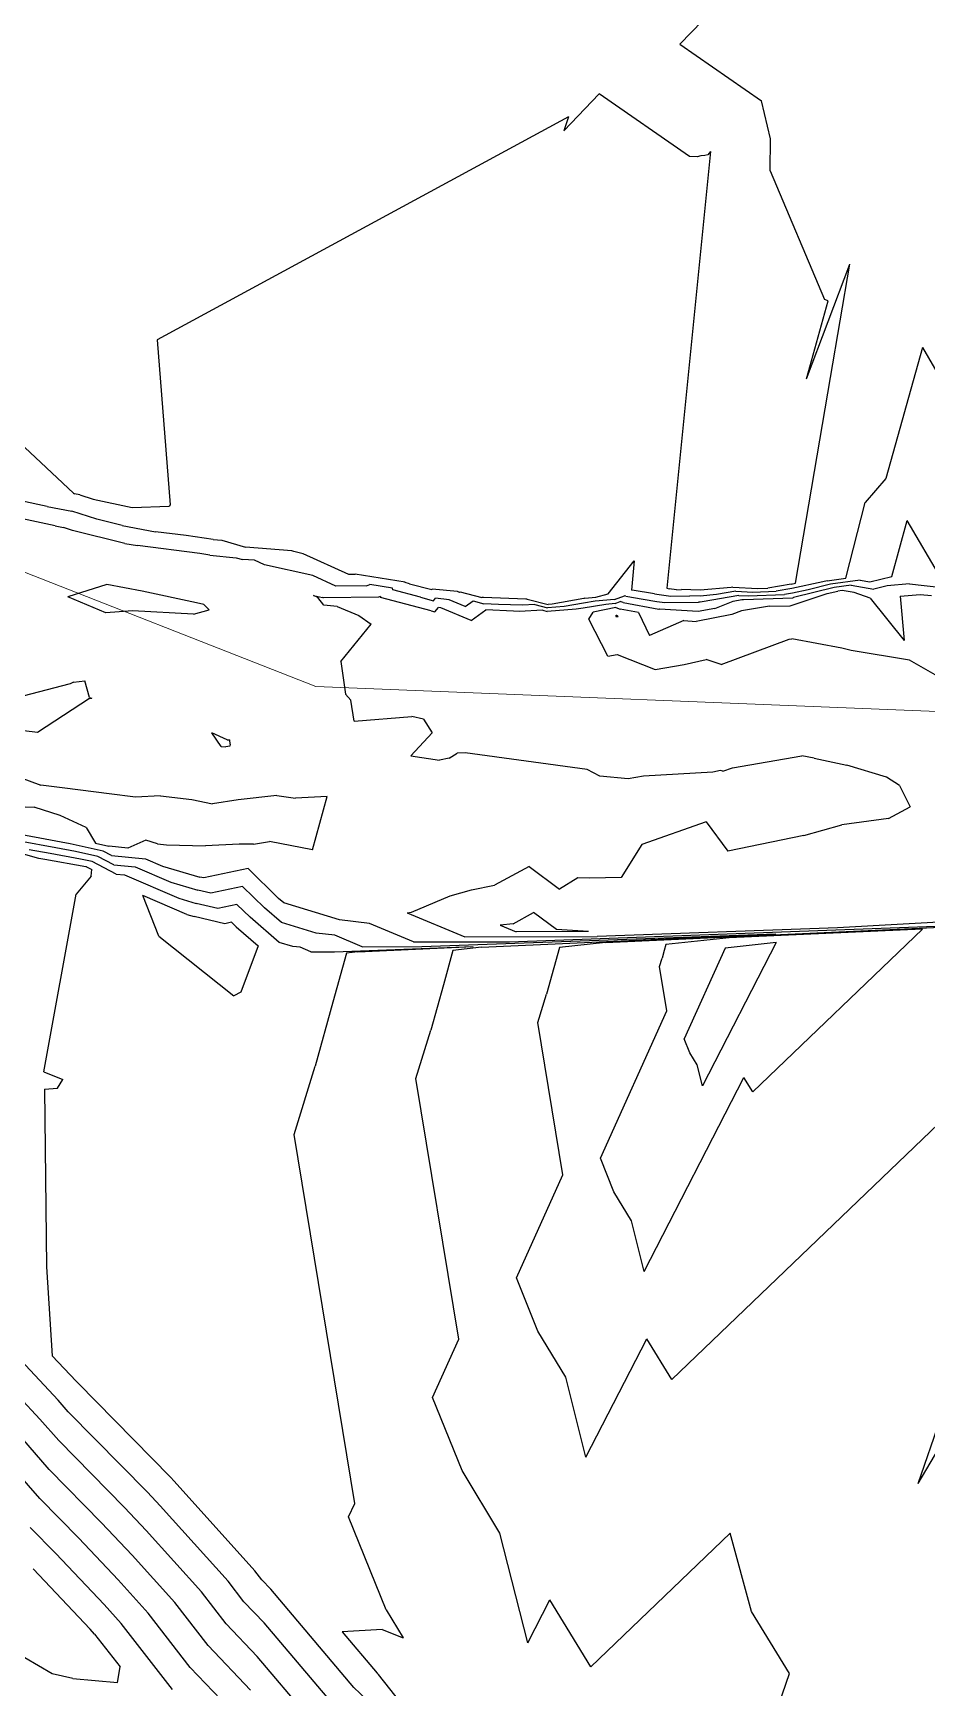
# Model space of a CAD drawing. Header units: metres. Extents: x -1120501 to 1198934, y -4928884 to 66998.
# Drawn here: x 221.1 to 303.9, y -792.5 to -639.2 of the extents above; entities that cross this region are included whole.
import ezdxf

# ---------------------------------------------------------------- set-up
doc = ezdxf.new("R2010")
doc.units = ezdxf.units.M
doc.layers.add('CL', color=5, linetype='Continuous')
doc.layers.add('SURF2CONTOURS', color=7, linetype='Continuous', lineweight=0)

msp = doc.modelspace()

# ---------------------------------------------------------------- linework, layer by layer
at = {"color": 7, "lineweight": 0}
msp.add_circle((-684.64, 190.5), 66807.04, dxfattribs=at)
at = {"layer": 'CL', "linetype": 'Continuous', "lineweight": 0}
msp.add_lwpolyline([(-1067.58, 367.8), (-1082.93, 319.26), (-1104.11, 221.68), (-1108.39, 149.1), (-1119.85, 75.24), (-1093.53, -4.65), (-914.22, -147.32), (-825.87, -265.54), (-744.42, -314.86), (-442.72, -367.63), (-277.08, -412.37), (-43.5, -540.29), (86.31, -636.55), (247.28, -699.7), (413.51, -706.37), (555.05, -769.61), (597.29, -868.97), (635.37, -929.41), (778.63, -1023.65), (803.38, -1108.38), (824.32, -1155.97), (872.87, -1163.59)], dxfattribs=at)
at = {"layer": 'SURF2CONTOURS', "color": 2, "linetype": 'Continuous', "lineweight": -3}
for p, q in [((280.98, -640.2, 243.5), (295.05, -625.62, 243.5)), ((280.98, -640.2, 243.5), (288.56, -645.45, 243.5)), ((273.52, -644.8, 243.5), (270.25, -648.22, 243.5)), ((281.9, -650.6, 243.5), (273.52, -644.8, 243.5)), ((289.4, -648.95, 243.5), (288.56, -645.45, 243.5)), ((270.68, -646.91, 243.5), (232.59, -667.58, 243.5)), ((270.68, -646.91, 243.5), (270.25, -648.22, 243.5)), ((289.35, -651.92, 243.5), (289.4, -648.95, 243.5)), ((283.84, -650.12, 243.5), (279.79, -690.59, 243.5)), ((282.58, -650.64, 243.5), (281.9, -650.6, 243.5)), ((282.95, -650.52, 243.5), (282.58, -650.64, 243.5)), ((283.3, -650.49, 243.5), (282.95, -650.52, 243.5)), ((283.58, -650.45, 243.5), (283.3, -650.49, 243.5)), ((283.84, -650.12, 243.5), (283.58, -650.45, 243.5)), ((289.35, -651.92, 243.5), (294.39, -663.84, 243.5)), ((292.72, -671.2, 243.5), (296.72, -660.58, 243.5)), ((294.95, -671.08, 243.5), (296.72, -660.58, 243.5)), ((292.72, -671.2, 243.5), (294.73, -663.95, 243.5)), ((294.73, -663.95, 243.5), (294.39, -663.84, 243.5)), ((232.59, -667.58, 243.5), (233.8, -682.85, 243.5)), ((291.7, -690.11, 243.5), (294.95, -671.08, 243.5)), ((224.84, -681.79, 243.5), (217.1, -674.52, 243.5)), ((224.84, -681.79, 243.5), (224.95, -681.85, 243.5)), ((225.44, -681.94, 243.5), (224.95, -681.85, 243.5)), ((225.44, -681.94, 243.5), (226.66, -682.33, 243.5)), ((223.13, -684.81, 242.5), (217.73, -683.66, 242.5)), ((226.66, -682.33, 243.5), (230.26, -683.11, 243.5)), ((230.26, -683.11, 243.5), (233.71, -682.97, 243.5)), ((233.8, -682.85, 243.5), (233.71, -682.97, 243.5)), ((223.13, -684.81, 242.5), (223.93, -684.97, 242.5)), ((224.75, -685.23, 242.5), (223.93, -684.97, 242.5)), ((300.61, -689.5, 242.5), (302.05, -684.3, 242.5)), ((305.15, -689.62, 242.5), (302.05, -684.3, 242.5)), ((229.61, -686.43, 242.5), (224.75, -685.23, 242.5)), ((229.61, -686.43, 242.5), (230.77, -686.64, 242.5)), ((236.53, -687.38, 242.5), (230.77, -686.64, 242.5)), ((237.48, -687.51, 242.5), (236.53, -687.38, 242.5)), ((237.48, -687.51, 242.5), (239.92, -687.76, 242.5)), ((239.92, -687.76, 242.5), (240.49, -687.92, 242.5)), ((241.59, -688, 242.5), (240.49, -687.92, 242.5)), ((242.54, -688.43, 242.5), (241.59, -688, 242.5)), ((247.01, -689.42, 242.5), (242.54, -688.43, 242.5)), ((249.15, -690.4, 242.5), (247.01, -689.42, 242.5)), ((298.6, -689.98, 242.5), (300.61, -689.5, 242.5)), ((227.92, -690.23, 242.5), (224.32, -691.39, 242.5)), ((231.19, -690.87, 242.5), (227.92, -690.23, 242.5)), ((236.23, -691.93, 242.5), (231.19, -690.87, 242.5)), ((251.99, -690.37, 242.5), (249.15, -690.4, 242.5)), ((251.99, -690.37, 242.5), (252.28, -690.24, 242.5)), ((254.39, -690.57, 242.5), (252.28, -690.24, 242.5)), ((254.41, -690.75, 242.5), (254.39, -690.57, 242.5)), ((256.96, -691.43, 242.5), (254.41, -690.75, 242.5)), ((274.95, -691.62, 242.5), (275.88, -691.28, 242.5)), ((276, -691.32, 242.5), (275.88, -691.28, 242.5)), ((276, -691.32, 242.5), (277.61, -691.61, 242.5)), ((279.79, -690.59, 243.5), (280, -690.63, 243.5)), ((280.69, -690.73, 243.5), (280, -690.63, 243.5)), ((280.69, -690.73, 243.5), (281.13, -690.72, 243.5)), ((282.88, -690.76, 243.5), (281.13, -690.72, 243.5)), ((285.74, -690.51, 243.5), (282.88, -690.76, 243.5)), ((286.45, -691.25, 242.5), (283.06, -691.85, 242.5)), ((285.91, -690.48, 243.5), (285.74, -690.51, 243.5)), ((285.91, -690.48, 243.5), (288.2, -690.61, 243.5)), ((286.45, -691.25, 242.5), (287.32, -691.29, 242.5)), ((287.32, -691.29, 242.5), (290.67, -691.17, 242.5)), ((288.2, -690.61, 243.5), (289.13, -690.58, 243.5)), ((291.31, -690.2, 243.5), (289.13, -690.58, 243.5)), ((291.41, -691.04, 242.5), (290.67, -691.17, 242.5)), ((291.22, -692.21, 241.5), (294.63, -691.09, 241.5)), ((291.31, -690.2, 243.5), (291.7, -690.11, 243.5)), ((292.87, -690.73, 242.5), (291.41, -691.04, 242.5)), ((294.95, -690.22, 242.5), (292.87, -690.73, 242.5)), ((294.63, -691.09, 241.5), (295.62, -690.85, 241.5)), ((297.7, -689.83, 242.5), (294.95, -690.22, 242.5)), ((296.01, -690.8, 241.5), (295.62, -690.85, 241.5)), ((297.12, -690.98, 241.5), (296.01, -690.8, 241.5)), ((298.62, -691.51, 241.5), (297.12, -690.98, 241.5)), ((297.7, -689.83, 242.5), (298.6, -689.98, 242.5)), ((301.39, -691.33, 241.5), (303.26, -691.16, 241.5)), ((301.39, -691.33, 241.5), (301.77, -695.43, 241.5)), ((303.26, -691.16, 241.5), (304.28, -691.27, 241.5)), ((227.83, -692.86, 242.5), (224.32, -691.39, 242.5)), ((227.83, -692.86, 242.5), (224.32, -691.39, 242.5)), ((230.3, -692.68, 242.5), (227.83, -692.86, 242.5)), ((235.94, -692.99, 242.5), (230.3, -692.68, 242.5)), ((235.94, -692.99, 242.5), (237.39, -692.59, 242.5)), ((236.9, -692.09, 242.5), (236.23, -691.93, 242.5)), ((236.9, -692.09, 242.5), (237.39, -692.59, 242.5)), ((256.96, -691.43, 242.5), (258.17, -691.74, 242.5)), ((258.17, -691.74, 242.5), (258.35, -691.52, 242.5)), ((259.63, -691.65, 242.5), (258.35, -691.52, 242.5)), ((261.12, -692.28, 242.5), (259.63, -691.65, 242.5)), ((261.12, -692.28, 242.5), (261.84, -691.75, 242.5)), ((261.84, -691.75, 242.5), (262.83, -692.02, 242.5)), ((264.21, -692.09, 242.5), (262.83, -692.02, 242.5)), ((266.43, -692.17, 242.5), (264.21, -692.09, 242.5)), ((267.57, -692.1, 242.5), (266.43, -692.17, 242.5)), ((267.57, -692.1, 242.5), (268.75, -692.4, 242.5)), ((270.28, -692.29, 242.5), (268.75, -692.4, 242.5)), ((272.07, -691.97, 242.5), (270.28, -692.29, 242.5)), ((273.16, -691.8, 242.5), (272.07, -691.97, 242.5)), ((272.56, -693.44, 241.5), (272.96, -692.8, 241.5)), ((275.07, -692.38, 241.5), (272.96, -692.8, 241.5)), ((274.95, -691.62, 242.5), (273.16, -691.8, 242.5)), ((275.07, -692.38, 241.5), (275.45, -692.52, 241.5)), ((277.16, -692.82, 241.5), (275.45, -692.52, 241.5)), ((277.16, -692.82, 241.5), (278.19, -694.96, 241.5)), ((277.61, -691.61, 242.5), (278.86, -691.82, 242.5)), ((278.86, -691.82, 242.5), (279.61, -691.92, 242.5)), ((279.61, -691.92, 242.5), (282.73, -691.87, 242.5)), ((282.86, -691.87, 242.5), (282.73, -691.87, 242.5)), ((283.06, -691.85, 242.5), (282.86, -691.87, 242.5)), ((286.71, -692.68, 241.5), (285.82, -693.03, 241.5)), ((289.28, -692.25, 241.5), (286.71, -692.68, 241.5)), ((289.28, -692.25, 241.5), (291.22, -692.21, 241.5)), ((298.62, -691.51, 241.5), (301.77, -695.43, 241.5)), ((274.32, -696.88, 241.5), (272.56, -693.44, 241.5)), ((281.37, -693.59, 241.5), (278.19, -694.96, 241.5)), ((281.37, -693.59, 241.5), (282.51, -693.66, 241.5)), ((285.82, -693.03, 241.5), (282.51, -693.66, 241.5)), ((284.81, -697.65, 241.5), (291.12, -695.32, 241.5)), ((291.12, -695.32, 241.5), (291.37, -695.28, 241.5)), ((295.99, -696.14, 241.5), (291.37, -695.28, 241.5)), ((274.32, -696.88, 241.5), (275.18, -696.74, 241.5)), ((275.18, -696.74, 241.5), (278.72, -698.12, 241.5)), ((281.4, -697.66, 241.5), (283.42, -697.19, 241.5)), ((284.81, -697.65, 241.5), (283.42, -697.19, 241.5)), ((296.87, -696.34, 241.5), (295.99, -696.14, 241.5)), ((302.26, -697.26, 241.5), (296.87, -696.34, 241.5)), ((305.73, -699.23, 241.5), (302.26, -697.26, 241.5)), ((278.72, -698.12, 241.5), (281.4, -697.66, 241.5)), ((224.52, -699.44, 242.5), (220.15, -700.58, 242.5)), ((224.84, -699.3, 242.5), (224.52, -699.44, 242.5)), ((224.84, -699.3, 242.5), (225.89, -699.18, 242.5)), ((226.32, -700.72, 242.5), (225.89, -699.18, 242.5)), ((226.32, -700.8, 242.5), (221.5, -703.96, 242.5)), ((226.32, -700.72, 242.5), (226.55, -700.76, 242.5)), ((226.36, -700.8, 242.5), (226.32, -700.8, 242.5)), ((226.36, -700.8, 242.5), (226.55, -700.76, 242.5)), ((221.5, -703.96, 242.5), (218.72, -703.62, 242.5)), ((239.06, -704.63, 242.5), (237.66, -703.98, 242.5)), ((238.51, -705.24, 242.5), (237.66, -703.98, 242.5)), ((239.06, -704.63, 242.5), (239.32, -704.62, 242.5)), ((239.35, -705.04, 242.5), (239.32, -704.62, 242.5)), ((239.35, -705.04, 242.5), (239.32, -705.23, 242.5)), ((238.51, -705.24, 242.5), (238.94, -705.29, 242.5)), ((239.32, -705.23, 242.5), (238.94, -705.29, 242.5)), ((223.71, -714.1, 242.5), (218.93, -713.22, 242.5)), ((224.54, -714.25, 242.5), (223.71, -714.1, 242.5)), ((227.59, -714.95, 242.5), (224.54, -714.25, 242.5)), ((222.69, -715.17, 243.5), (220.73, -714.81, 243.5)), ((225.49, -715.67, 243.5), (222.69, -715.17, 243.5)), ((226.56, -715.91, 243.5), (225.49, -715.67, 243.5)), ((228.36, -715.35, 242.5), (227.59, -714.95, 242.5)), ((228.36, -715.35, 242.5), (231.52, -715.65, 242.5)), ((231.52, -715.65, 242.5), (233.09, -716.32, 242.5)), ((228.78, -717.06, 243.5), (226.56, -715.91, 243.5)), ((228.78, -717.06, 243.5), (229.55, -717.13, 243.5)), ((229.55, -717.13, 243.5), (234.6, -719.31, 243.5)), ((233.09, -716.32, 242.5), (236.55, -717.34, 242.5)), ((236.9, -717.42, 242.5), (236.55, -717.34, 242.5)), ((241.01, -716.55, 242.5), (236.9, -717.42, 242.5)), ((241.01, -716.55, 242.5), (243.83, -719.32, 242.5)), ((234.6, -719.31, 243.5), (236.2, -719.78, 243.5)), ((238.2, -720.25, 243.5), (236.2, -719.78, 243.5)), ((239.98, -719.87, 243.5), (238.2, -720.25, 243.5)), ((239.98, -719.87, 243.5), (241.21, -721.07, 243.5)), ((244.32, -719.74, 242.5), (243.83, -719.32, 242.5)), ((249.48, -721.32, 242.5), (244.32, -719.74, 242.5)), ((243.89, -723.39, 243.5), (241.21, -721.07, 243.5)), ((252.24, -721.63, 242.5), (249.48, -721.32, 242.5)), ((256.32, -723.34, 242.5), (252.24, -721.63, 242.5)), ((265.56, -721.66, 241.5), (264.36, -721.8, 241.5)), ((264.36, -721.8, 241.5), (265.82, -722.41, 241.5)), ((265.23, -723.33, 242.5), (317.93, -721.4, 242.5)), ((265.56, -721.66, 241.5), (267.45, -720.62, 241.5)), ((269.56, -722.19, 241.5), (267.45, -720.62, 241.5)), ((274.1, -723.41, 242.5), (317.93, -721.4, 242.5)), ((245.15, -723.77, 243.5), (243.89, -723.39, 243.5)), ((256.32, -723.34, 242.5), (265.23, -723.33, 242.5)), ((272.52, -722.4, 241.5), (265.82, -722.41, 241.5)), ((272.52, -722.4, 241.5), (269.56, -722.19, 241.5)), ((274.1, -723.41, 242.5), (269.84, -723.86, 242.5)), ((289.9, -723.41, 241.5), (283.08, -736.67, 241.5)), ((289.9, -723.41, 241.5), (285.18, -723.93, 241.5)), ((245.83, -723.85, 243.5), (245.15, -723.77, 243.5)), ((246.82, -724.26, 243.5), (245.83, -723.85, 243.5)), ((246.82, -724.26, 243.5), (249, -724.26, 243.5)), ((250.12, -724.39, 243.5), (248.87, -728.94, 243.5)), ((249, -724.26, 243.5), (261.86, -723.79, 243.5)), ((251.16, -724.28, 243.5), (250.12, -724.39, 243.5)), ((251.16, -724.28, 243.5), (261.86, -723.79, 243.5)), ((269.84, -723.86, 242.5), (269.32, -725.74, 242.5)), ((285.18, -723.93, 241.5), (281.4, -732.32, 241.5)), ((269.32, -725.74, 242.5), (268.64, -728.19, 242.5)), ((248.87, -728.94, 243.5), (247.22, -734.86, 243.5)), ((267.83, -730.82, 242.5), (268.64, -728.19, 242.5)), ((280.25, -763.87, 242.5), (317.41, -728.22, 242.5)), ((270.16, -744.94, 242.5), (267.83, -730.82, 242.5)), ((303.06, -773.53, 242.5), (318.08, -729.81, 242.5)), ((281.92, -733.61, 241.5), (281.4, -732.32, 241.5)), ((282.59, -734.73, 241.5), (281.92, -733.61, 241.5)), ((245.27, -741.2, 243.5), (247.22, -734.86, 243.5)), ((283.08, -736.67, 241.5), (282.59, -734.73, 241.5)), ((303.06, -773.53, 242.5), (325.24, -735.7, 242.5)), ((250.89, -775.36, 243.5), (245.27, -741.2, 243.5)), ((265.86, -754.47, 242.5), (270.16, -744.94, 242.5)), ((267.85, -759.41, 242.5), (265.86, -754.47, 242.5)), ((223.42, -765.8, 244.5), (216.38, -758.29, 244.5)), ((270.42, -763.66, 242.5), (267.85, -759.41, 242.5)), ((272.3, -771.07, 242.5), (277.93, -760.11, 242.5)), ((280.25, -763.87, 242.5), (277.93, -760.11, 242.5)), ((272.3, -771.07, 242.5), (270.42, -763.66, 242.5)), ((224.35, -766.87, 244.5), (223.42, -765.8, 244.5)), ((231.69, -774.33, 244.5), (224.35, -766.87, 244.5)), ((222.59, -772.23, 245.5), (220.05, -769.3, 245.5)), ((227.45, -777.17, 245.5), (222.59, -772.23, 245.5)), ((232.87, -775.59, 244.5), (231.69, -774.33, 244.5)), ((239.17, -782.58, 244.5), (232.87, -775.59, 244.5)), ((250.32, -776.62, 243.5), (250.89, -775.36, 243.5)), ((230.28, -780.16, 245.5), (227.45, -777.17, 245.5)), ((253.79, -785.21, 243.5), (250.32, -776.62, 243.5)), ((223.22, -780.01, 246.5), (220.83, -777.58, 246.5)), ((227.68, -784.74, 246.5), (223.22, -780.01, 246.5)), ((234.22, -784.54, 245.5), (230.28, -780.16, 245.5)), ((240.63, -784.47, 244.5), (239.17, -782.58, 244.5)), ((229.27, -786.5, 246.5), (227.68, -784.74, 246.5)), ((237.31, -788.54, 245.5), (234.22, -784.54, 245.5)), ((242.49, -786.42, 244.5), (240.63, -784.47, 244.5)), ((253.79, -785.21, 243.5), (255.36, -787.81, 243.5)), ((234, -792.61, 246.5), (229.27, -786.5, 246.5)), ((248.66, -793.72, 244.5), (242.49, -786.42, 244.5)), ((253.43, -787.05, 243.5), (249.72, -787.26, 243.5)), ((249.72, -787.26, 243.5), (252.97, -791.1, 243.5)), ((253.43, -787.05, 243.5), (255.36, -787.81, 243.5)), ((241.23, -792.65, 245.5), (237.31, -788.54, 245.5)), ((253.09, -791.22, 243.5), (252.97, -791.1, 243.5)), ((259.65, -799.5, 243.5), (253.09, -791.22, 243.5))]:
    msp.add_line(p, q, dxfattribs=at)
at = {"layer": 'SURF2CONTOURS', "color": 4, "linetype": 'Continuous', "lineweight": -3}
for p, q in [((303.46, -668.29, 243), (300.08, -680.42, 243)), ((303.46, -668.29, 243), (305.13, -671.17, 243)), ((300.08, -680.42, 243), (298.16, -682.65, 243)), ((222.4, -683.02, 243), (219.97, -682.5, 243)), ((222.4, -683.02, 243), (224.69, -683.46, 243)), ((227.01, -684.19, 243), (224.69, -683.46, 243)), ((296.37, -689.65, 243), (298.16, -682.65, 243)), ((229.36, -684.77, 243), (227.01, -684.19, 243)), ((229.36, -684.77, 243), (232.45, -685.35, 243)), ((235.29, -685.71, 243), (232.45, -685.35, 243)), ((237.77, -686.07, 243), (235.29, -685.71, 243)), ((237.77, -686.07, 243), (238.59, -686.15, 243)), ((238.59, -686.15, 243), (240.77, -686.79, 243)), ((245.06, -687.11, 243), (240.77, -686.79, 243)), ((245.25, -687.2, 243), (245.06, -687.11, 243)), ((246.12, -687.39, 243), (245.25, -687.2, 243)), ((250.33, -689.32, 243), (246.12, -687.39, 243)), ((274.34, -691.1, 243), (276.77, -688.04, 243)), ((276.77, -688.04, 243), (276.5, -690.76, 243)), ((250.88, -689.31, 243), (250.33, -689.32, 243)), ((250.88, -689.31, 243), (250.93, -689.29, 243)), ((255.55, -690.03, 243), (250.93, -689.29, 243)), ((294.62, -689.9, 243), (296.37, -689.65, 243)), ((247.47, -691.46, 242), (247.06, -691.26, 242)), ((247.06, -691.26, 242), (247.9, -691.45, 242)), ((255.55, -690.06, 243), (255.55, -690.03, 243)), ((255.97, -690.17, 243), (255.55, -690.06, 243)), ((255.97, -690.17, 243), (258.04, -690.71, 243)), ((258.04, -690.71, 243), (258.07, -690.67, 243)), ((260.41, -690.9, 243), (258.07, -690.67, 243)), ((260.58, -690.98, 243), (260.41, -690.9, 243)), ((260.58, -690.98, 243), (260.66, -690.92, 243)), ((260.66, -690.92, 243), (262.64, -691.45, 243)), ((273.21, -691.42, 243), (274.34, -691.1, 243)), ((276.57, -690.77, 243), (276.5, -690.76, 243)), ((278.64, -691.11, 243), (276.57, -690.77, 243)), ((278.64, -691.11, 243), (280.15, -691.32, 243)), ((280.15, -691.32, 243), (281.93, -691.29, 243)), ((282.87, -691.31, 243), (281.93, -691.29, 243)), ((284.4, -691.18, 243), (282.87, -691.31, 243)), ((286.18, -690.86, 243), (284.4, -691.18, 243)), ((286.18, -690.86, 243), (287.76, -690.95, 243)), ((287.76, -690.95, 243), (289.9, -690.87, 243)), ((291.36, -690.62, 243), (289.9, -690.87, 243)), ((294.23, -689.99, 243), (291.36, -690.62, 243)), ((295.29, -690.53, 242), (291.51, -691.46, 242)), ((294.62, -689.9, 243), (294.23, -689.99, 243)), ((296.86, -690.31, 242), (295.29, -690.53, 242)), ((296.86, -690.31, 242), (298.95, -690.66, 242)), ((300.2, -690.36, 242), (298.95, -690.66, 242)), ((302.27, -690.18, 242), (300.2, -690.36, 242)), ((302.27, -690.18, 242), (305.25, -690.51, 242)), ((248.02, -692.16, 242), (247.47, -691.46, 242)), ((247.98, -691.49, 242), (247.9, -691.45, 242)), ((253.1, -691.42, 242), (247.98, -691.49, 242)), ((249.25, -692.28, 242), (248.02, -692.16, 242)), ((249.25, -692.28, 242), (251.26, -693.11, 242)), ((253.26, -691.35, 242), (253.1, -691.42, 242)), ((253.26, -691.35, 242), (253.27, -691.45, 242)), ((257.96, -692.69, 242), (253.27, -691.45, 242)), ((257.96, -692.69, 242), (258.31, -692.78, 242)), ((258.31, -692.78, 242), (258.64, -692.37, 242)), ((258.86, -692.39, 242), (258.64, -692.37, 242)), ((261.67, -693.58, 242), (258.86, -692.39, 242)), ((261.67, -693.58, 242), (263.01, -692.59, 242)), ((262.82, -691.46, 243), (262.64, -691.45, 243)), ((266.74, -691.59, 243), (262.82, -691.46, 243)), ((263.01, -692.59, 242), (263.02, -692.59, 242)), ((265.59, -692.72, 242), (263.02, -692.59, 242)), ((266.11, -692.74, 242), (265.59, -692.72, 242)), ((268.29, -692.62, 242), (266.11, -692.74, 242)), ((266.84, -691.59, 243), (266.74, -691.59, 243)), ((266.84, -691.59, 243), (268.8, -692.08, 243)), ((268.29, -692.62, 242), (268.71, -692.73, 242)), ((271.39, -692.53, 242), (268.71, -692.73, 242)), ((269.17, -692.05, 243), (268.8, -692.08, 243)), ((272.1, -691.53, 243), (269.17, -692.05, 243)), ((272.03, -692.42, 242), (271.39, -692.53, 242)), ((274.13, -692.08, 242), (272.03, -692.42, 242)), ((272.18, -691.52, 243), (272.1, -691.53, 243)), ((272.18, -691.52, 243), (273.21, -691.42, 243)), ((275.01, -692, 242), (274.13, -692.08, 242)), ((275.01, -692, 242), (275.47, -691.83, 242)), ((275.73, -691.92, 242), (275.47, -691.83, 242)), ((275.73, -691.92, 242), (279.06, -692.52, 242)), ((279.06, -692.52, 242), (279.07, -692.52, 242)), ((279.1, -692.52, 242), (279.07, -692.52, 242)), ((279.07, -692.52, 242), (279.07, -692.52, 242)), ((282.69, -692.73, 242), (279.1, -692.52, 242)), ((284.22, -692.45, 242), (282.69, -692.73, 242)), ((284.22, -692.45, 242), (285.94, -691.77, 242)), ((285.94, -691.77, 242), (286.72, -691.63, 242)), ((286.72, -691.63, 242), (286.88, -691.64, 242)), ((286.88, -691.64, 242), (291.44, -691.47, 242)), ((291.47, -691.47, 242), (291.44, -691.47, 242)), ((291.51, -691.46, 242), (291.47, -691.47, 242)), ((249.6, -697.37, 242), (252.4, -693.92, 242)), ((251.26, -693.11, 242), (252.4, -693.92, 242)), ((275.07, -693.15, 241), (275.09, -693.12, 241)), ((275.13, -693.27, 241), (275.07, -693.15, 241)), ((275.16, -693.11, 241), (275.09, -693.12, 241)), ((275.29, -693.24, 241), (275.13, -693.27, 241)), ((275.16, -693.11, 241), (275.17, -693.11, 241)), ((275.23, -693.13, 241), (275.17, -693.11, 241)), ((275.29, -693.24, 241), (275.23, -693.13, 241)), ((249.6, -697.37, 242), (250.03, -700.4, 242)), ((250.03, -700.4, 242), (250.52, -700.97, 242)), ((250.83, -702.89, 242), (250.52, -700.97, 242)), ((250.83, -702.89, 242), (256.16, -702.48, 242)), ((257.25, -702.71, 242), (256.16, -702.48, 242)), ((257.25, -702.71, 242), (258.07, -703.99, 242)), ((258.07, -703.99, 242), (256.08, -706.1, 242)), ((256.08, -706.1, 242), (258.73, -706.51, 242)), ((259.63, -706.33, 242), (258.73, -706.51, 242)), ((259.63, -706.33, 242), (260.36, -705.88, 242)), ((261.12, -705.82, 242), (260.36, -705.88, 242)), ((272.42, -707.39, 242), (261.12, -705.82, 242)), ((285.88, -707.21, 242), (292.3, -706.11, 242)), ((293.44, -706.32, 242), (292.3, -706.11, 242)), ((293.44, -706.32, 242), (296.45, -706.99, 242)), ((218.81, -707.71, 242), (221.83, -708.84, 242)), ((273.58, -707.99, 242), (272.42, -707.39, 242)), ((276.22, -708.25, 242), (273.58, -707.99, 242)), ((277.64, -707.99, 242), (276.22, -708.25, 242)), ((284.06, -707.64, 242), (277.64, -707.99, 242)), ((284.77, -707.48, 242), (284.06, -707.64, 242)), ((284.97, -707.54, 242), (284.77, -707.48, 242)), ((284.97, -707.54, 242), (285.88, -707.21, 242)), ((300.12, -708.08, 242), (296.45, -706.99, 242)), ((301.32, -708.85, 242), (300.12, -708.08, 242)), ((224.03, -709.1, 242), (221.83, -708.84, 242)), ((228.14, -709.62, 242), (224.03, -709.1, 242)), ((230.57, -709.94, 242), (228.14, -709.62, 242)), ((301.32, -708.85, 242), (302.32, -710.85, 242)), ((218.71, -710.77, 242), (221.21, -710.87, 242)), ((223.61, -711.65, 242), (221.21, -710.87, 242)), ((232.89, -709.83, 242), (230.57, -709.94, 242)), ((232.89, -709.83, 242), (235.79, -710.16, 242)), ((235.79, -710.16, 242), (237.72, -710.55, 242)), ((240.08, -710.19, 242), (237.72, -710.55, 242)), ((243.66, -709.78, 242), (240.08, -710.19, 242)), ((243.66, -709.78, 242), (245.41, -710.02, 242)), ((248.34, -709.89, 242), (245.41, -710.02, 242)), ((246.96, -714.82, 242), (248.34, -709.89, 242)), ((300.31, -711.92, 242), (302.32, -710.85, 242)), ((226.03, -712.74, 242), (223.61, -711.65, 242)), ((226.03, -712.74, 242), (226.88, -714.19, 242)), ((283.42, -712.23, 242), (277.48, -714.33, 242)), ((283.42, -712.23, 242), (285.42, -714.94, 242)), ((292.47, -713.49, 242), (295.98, -712.51, 242)), ((300.31, -711.92, 242), (295.98, -712.51, 242)), ((223.2, -714.64, 243), (219.83, -714.01, 243)), ((226.88, -714.19, 242), (228.11, -714.47, 242)), ((231.54, -713.92, 242), (229.88, -714.66, 242)), ((232.62, -714.27, 242), (231.54, -713.92, 242)), ((232.62, -714.27, 242), (233.44, -714.37, 242)), ((240.18, -714.29, 242), (237.07, -714.44, 242)), ((241.51, -714.3, 242), (240.18, -714.29, 242)), ((241.51, -714.3, 242), (243, -714.06, 242)), ((246.96, -714.82, 242), (243, -714.06, 242)), ((277.48, -714.33, 242), (275.56, -717.37, 242)), ((292.47, -713.49, 242), (285.42, -714.94, 242)), ((221.63, -715.61, 244), (217.27, -714.39, 244)), ((222.19, -715.71, 244), (221.63, -715.61, 244)), ((225.97, -716.38, 244), (222.19, -715.71, 244)), ((225.02, -714.96, 243), (223.2, -714.64, 243)), ((227.08, -715.43, 243), (225.02, -714.96, 243)), ((228.57, -716.21, 243), (227.08, -715.43, 243)), ((228.16, -714.49, 242), (228.11, -714.47, 242)), ((229.88, -714.66, 242), (228.16, -714.49, 242)), ((233.44, -714.37, 242), (237.07, -714.44, 242)), ((226.47, -717.27, 244), (225.09, -718.92, 244)), ((226.05, -716.4, 244), (225.97, -716.38, 244)), ((226.05, -716.4, 244), (226.54, -716.65, 244)), ((226.47, -717.27, 244), (226.54, -716.65, 244)), ((228.57, -716.21, 243), (230.54, -716.39, 243)), ((230.54, -716.39, 243), (233.85, -717.81, 243)), ((267.03, -716.36, 242), (263.84, -718.1, 242)), ((267.03, -716.36, 242), (269.85, -718.46, 242)), ((275.56, -717.37, 242), (272.66, -717.44, 242)), ((222.1, -735.37, 244), (225.09, -718.92, 244)), ((233.85, -717.81, 243), (236.37, -718.56, 243)), ((237.55, -718.83, 243), (236.37, -718.56, 243)), ((240.5, -718.21, 243), (237.55, -718.83, 243)), ((240.5, -718.21, 243), (242.52, -720.2, 243)), ((259.71, -719.07, 242), (261.7, -718.54, 242)), ((261.7, -718.54, 242), (263.84, -718.1, 242)), ((271.53, -717.41, 242), (269.85, -718.46, 242)), ((272.66, -717.44, 242), (271.53, -717.41, 242)), ((235.35, -720.8, 244), (231.25, -719.04, 244)), ((232.73, -722.81, 244), (231.25, -719.04, 244)), ((244.1, -721.56, 243), (242.52, -720.2, 243)), ((256.14, -720.6, 242), (259.71, -719.07, 242)), ((235.35, -720.8, 244), (236.02, -721, 244)), ((238.85, -721.66, 244), (236.02, -721, 244)), ((239.47, -721.53, 244), (238.85, -721.66, 244)), ((239.47, -721.53, 244), (239.9, -721.95, 244)), ((239.9, -721.95, 244), (241.93, -723.7, 244)), ((247.31, -722.55, 243), (244.1, -721.56, 243)), ((255.75, -720.65, 242), (256.14, -720.6, 242)), ((255.75, -720.65, 242), (261.07, -722.87, 242)), ((316.98, -720.86, 242), (295.6, -722.05, 242)), ((232.73, -722.81, 244), (239.68, -728.34, 244)), ((249.03, -722.74, 243), (247.31, -722.55, 243)), ((251.57, -723.8, 243), (249.03, -722.74, 243)), ((257.11, -723.79, 243), (289.89, -722.6, 243)), ((261.07, -722.87, 242), (273.34, -722.86, 242)), ((262.63, -723.85, 243), (289.89, -722.6, 243)), ((295.6, -722.05, 242), (273.34, -722.86, 242)), ((285.57, -722.98, 242), (279.7, -723.6, 242)), ((303.45, -722.16, 242), (285.57, -722.98, 242)), ((303.45, -722.16, 242), (287.74, -737.24, 242)), ((241.93, -723.7, 244), (240.33, -728.02, 244)), ((251.57, -723.8, 243), (257.11, -723.79, 243)), ((259.98, -724.13, 243), (259.1, -727.34, 243)), ((262.63, -723.85, 243), (259.98, -724.13, 243)), ((279.12, -725.62, 242), (279.35, -724.86, 242)), ((279.55, -724.15, 242), (279.35, -724.86, 242)), ((279.7, -723.6, 242), (279.55, -724.15, 242)), ((279.79, -729.73, 242), (279.12, -725.62, 242)), ((240.33, -728.02, 244), (239.68, -728.34, 244)), ((259.1, -727.34, 243), (257.93, -731.52, 243)), ((273.63, -743.39, 242), (279.79, -729.73, 242)), ((256.55, -736.01, 243), (257.93, -731.52, 243)), ((222.1, -735.37, 244), (223.84, -736.1, 244)), ((222.17, -736.98, 244), (223.36, -736.91, 244)), ((222.17, -736.98, 244), (222.35, -753.46, 244)), ((223.36, -736.91, 244), (223.84, -736.1, 244)), ((260.52, -760.15, 243), (256.55, -736.01, 243)), ((277.69, -753.87, 242), (286.92, -735.91, 242)), ((287.74, -737.24, 242), (286.92, -735.91, 242)), ((274.89, -746.51, 242), (273.63, -743.39, 242)), ((276.5, -749.2, 242), (274.89, -746.51, 242)), ((277.69, -753.87, 242), (276.5, -749.2, 242)), ((222.35, -753.46, 244), (222.88, -761.68, 244)), ((258.09, -765.54, 243), (260.52, -760.15, 243)), ((221.73, -767.55, 245), (215.75, -761.17, 245)), ((222.88, -761.68, 244), (225.1, -764.05, 244)), ((225.23, -764.19, 244), (225.1, -764.05, 244)), ((233.81, -772.92, 244), (225.23, -764.19, 244)), ((260.82, -772.31, 243), (258.09, -765.54, 243)), ((223.47, -769.55, 245), (221.73, -767.55, 245)), ((221.71, -774.91, 246), (218.37, -771.05, 246)), ((229.57, -775.75, 245), (223.47, -769.55, 245)), ((264.33, -778.13, 243), (260.82, -772.31, 243)), ((234.17, -773.3, 244), (233.81, -772.92, 244)), ((241.64, -781.61, 244), (234.17, -773.3, 244)), ((225.34, -778.59, 246), (221.71, -774.91, 246)), ((231.58, -777.87, 245), (229.57, -775.75, 245)), ((228.98, -782.45, 246), (225.34, -778.59, 246)), ((236.7, -783.56, 245), (231.58, -777.87, 245)), ((266.9, -788.27, 243), (264.33, -778.13, 243)), ((272.76, -790.51, 243), (285.66, -778.13, 243)), ((287.63, -785.39, 243), (285.66, -778.13, 243)), ((226.39, -787.02, 247), (221.1, -781.43, 247)), ((242.29, -782.44, 244), (241.64, -781.61, 244)), ((231.75, -785.52, 246), (228.98, -782.45, 246)), ((243.11, -783.3, 244), (242.29, -782.44, 244)), ((250.81, -792.41, 244), (243.11, -783.3, 244)), ((238.97, -786.51, 245), (236.7, -783.56, 245)), ((266.9, -788.27, 243), (268.94, -784.31, 243)), ((272.76, -790.51, 243), (268.94, -784.31, 243)), ((235.66, -790.57, 246), (231.75, -785.52, 246)), ((291.14, -791.11, 243), (287.63, -785.39, 243)), ((222.88, -791.15, 247), (216.91, -787.67, 247)), ((226.8, -787.48, 247), (226.39, -787.02, 247)), ((226.8, -787.48, 247), (229.15, -790.51, 247)), ((241.86, -789.53, 245), (238.97, -786.51, 245)), ((228.91, -791.94, 247), (229.15, -790.51, 247)), ((240.61, -795.76, 246), (235.66, -790.57, 246)), ((246.51, -795.03, 245), (241.86, -789.53, 245)), ((224.79, -791.57, 247), (222.88, -791.15, 247)), ((224.79, -791.57, 247), (228.91, -791.94, 247)), ((251.96, -793.52, 244), (250.81, -792.41, 244)), ((286.8, -803.73, 243), (291.14, -791.11, 243))]:
    msp.add_line(p, q, dxfattribs=at)

doc.saveas('drawing.dxf')
